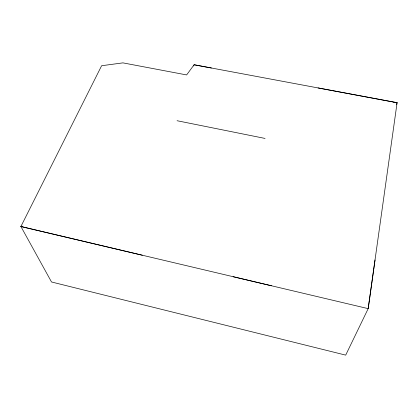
<?xml version="1.0" encoding="UTF-8"?>
<svg xmlns="http://www.w3.org/2000/svg" width="418" height="418" viewBox="0 0 418 418"><rect width="100%" height="100%" fill="white"/><g stroke="black" fill="none" stroke-linecap="round" stroke-linejoin="round"><path stroke-width="0.63" d="M375.024 259.991L368.185 308.636L345.696 355.128L51.513 281.978L20.9 226.514L101.626 65.725L122.929 62.872L186.627 74.932L194.098 64.764L397.1 102.708M396.473 104.531L397.1 102.697L318.088 87.937M193.623 65.955L194.098 64.764L211.419 68.003M22.138 226.107L20.9 226.514L21.386 226.242M393.85 102.379L397.1 102.697L368.185 308.636L20.999 226.535M177.065 120.724L265.064 138.436M20.989 226.514L142.324 255.22M233.077 276.69L271.475 285.771"/></g></svg>
